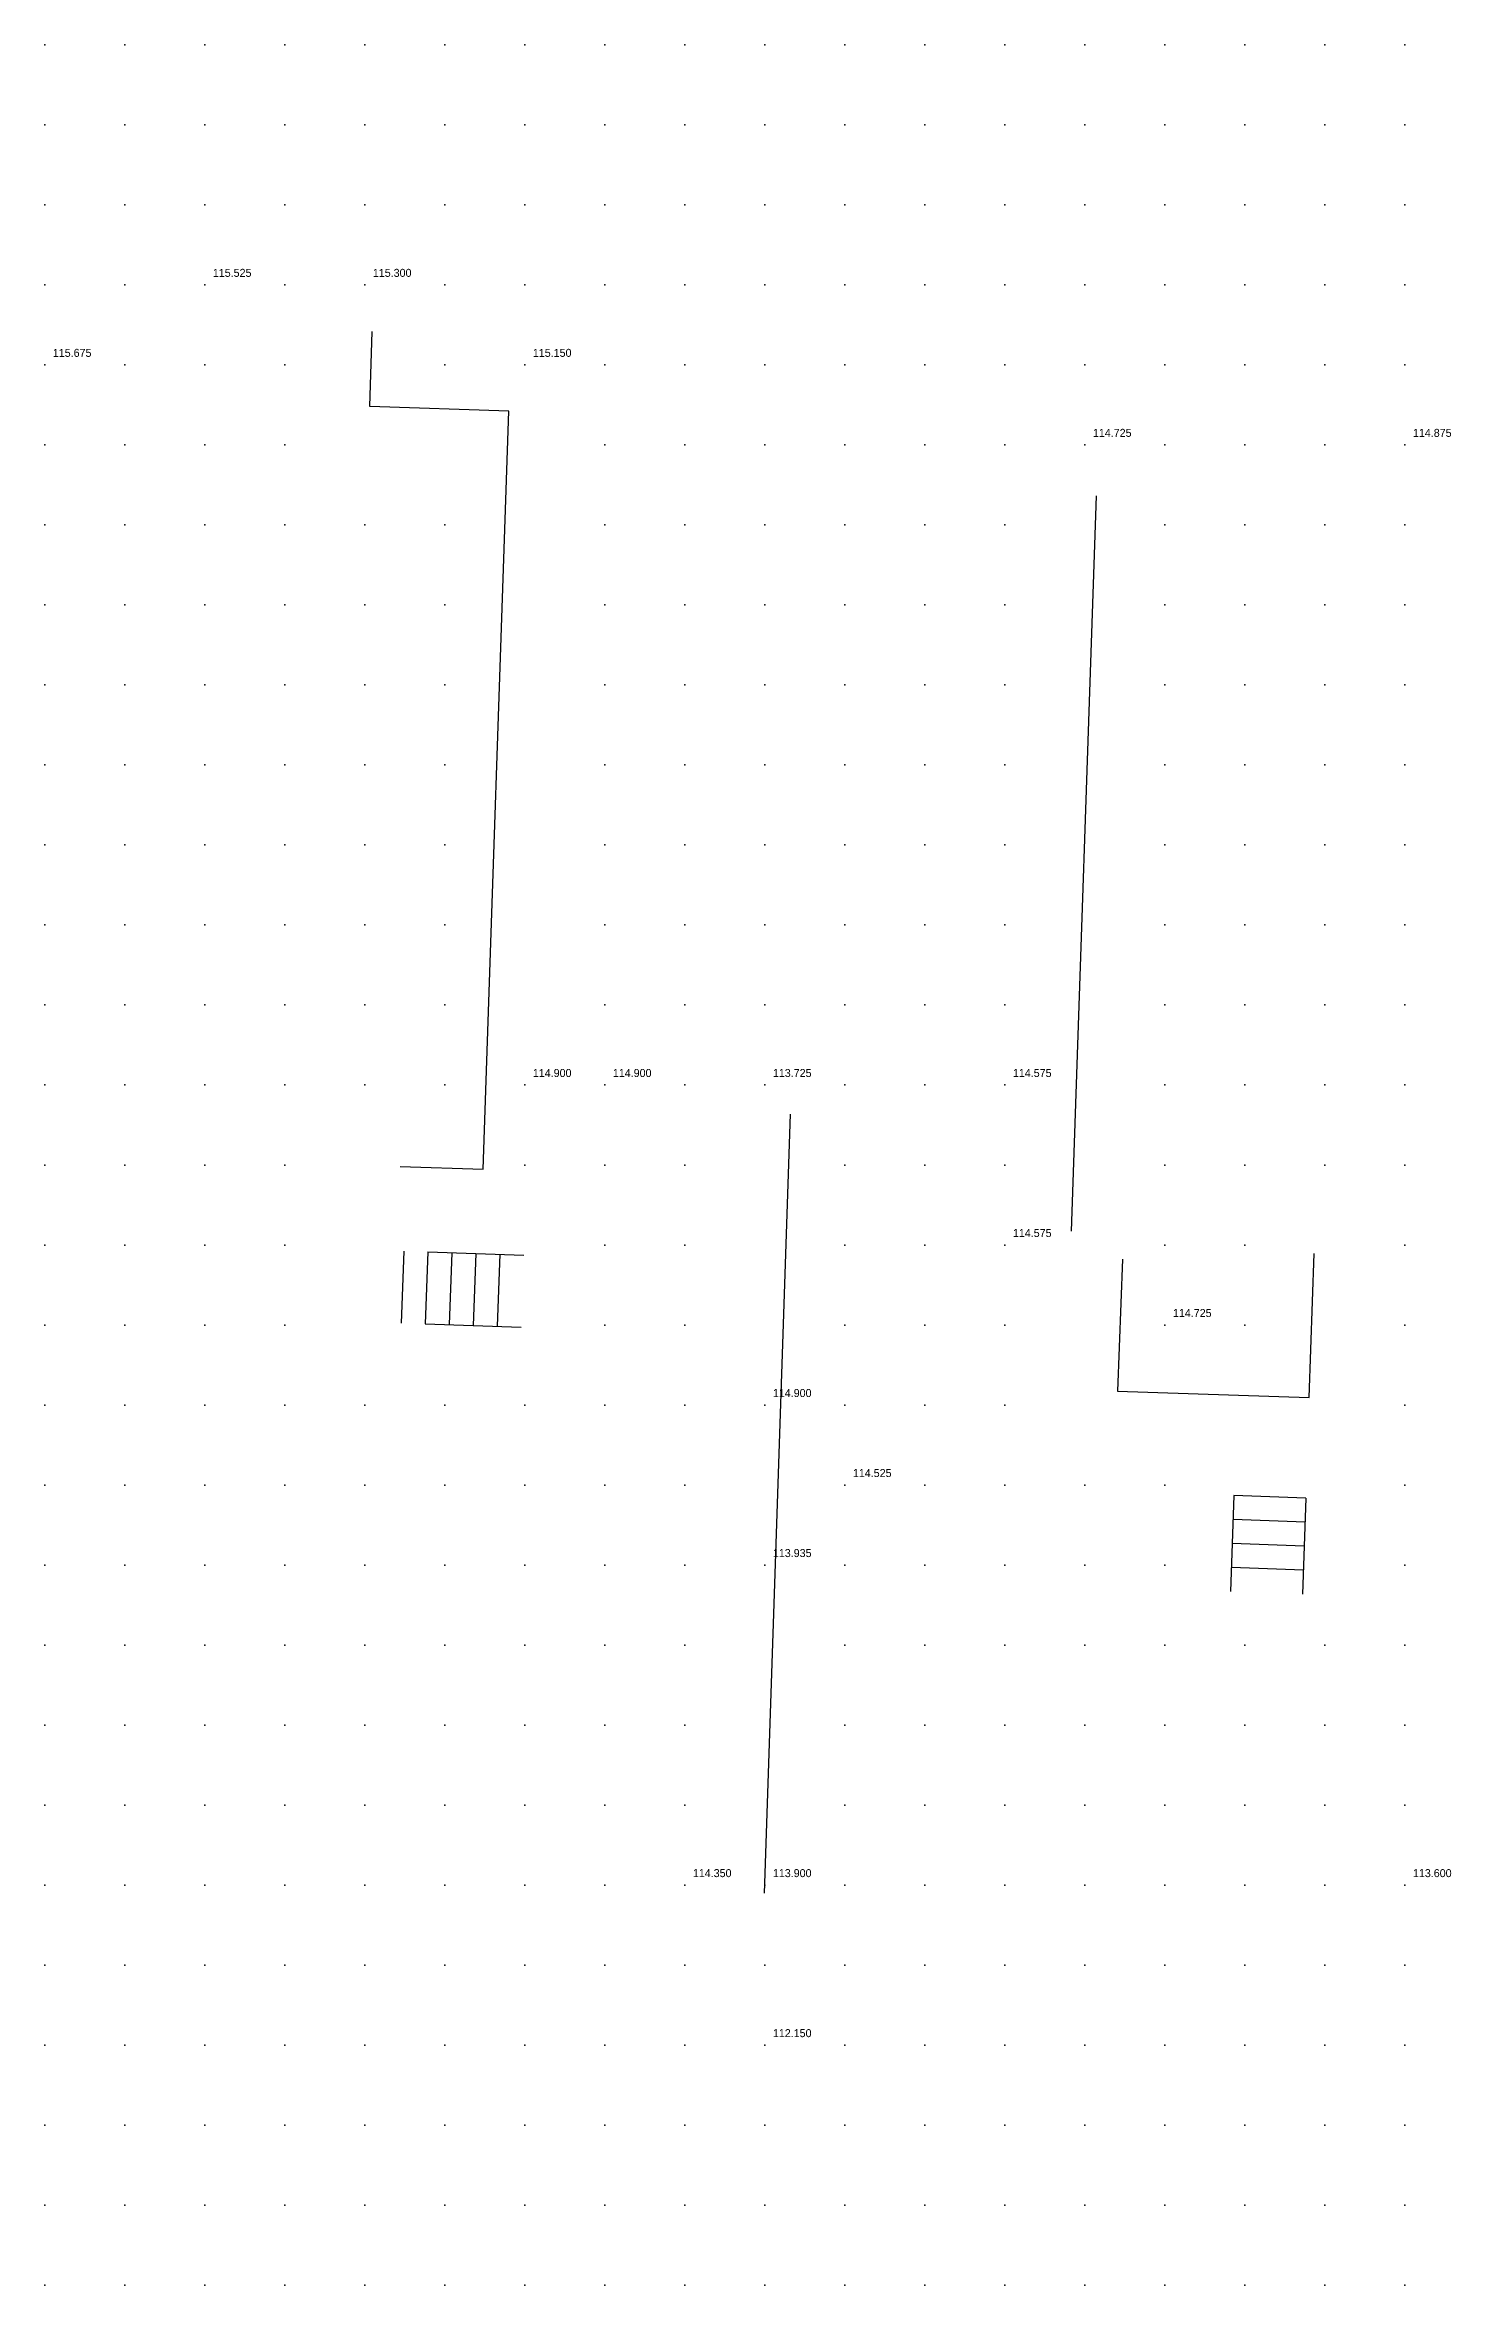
# Model space of a CAD drawing. Header units: metres. Extents: x 287878 to 288137, y 62805 to 63074.
# Drawn here: x 288026 to 288043.58, y 62805 to 62833 of the extents above; entities that cross this region are included whole.
import ezdxf

# ---------------------------------------------------------------- set-up
doc = ezdxf.new("R2010")
doc.units = ezdxf.units.M
for name, color, linetype in [('BARRIERS', 1, 'Continuous'), ('SURVEY_INTERP', 8, 'Continuous'), ('SURVEY_REAL', 3, 'Continuous')]:
    doc.layers.add(name, color=color, linetype=linetype)

msp = doc.modelspace()

# ---------------------------------------------------------------- linework, layer by layer
at = {"layer": 'BARRIERS'}
for p, q in [((288030.061, 62828.479), (288030.093, 62829.416)), ((288031.798, 62828.42), (288030.061, 62828.479)), ((288031.481, 62818.948), (288031.798, 62828.42)), ((288038.831, 62818.173), (288039.144, 62827.365)), ((288035.317, 62819.634), (288034.993, 62809.898)), ((288030.443, 62818.983), (288031.481, 62818.948)), ((288030.486, 62817.924), (288030.456, 62817.025)), ((288030.786, 62817.914), (288030.756, 62817.015)), ((288030.786, 62817.914, 0.006), (288031.986, 62817.874, 0.006)), ((288031.086, 62817.904), (288031.056, 62817.005)), ((288031.386, 62817.894), (288031.356, 62816.995)), ((288031.686, 62817.884), (288031.656, 62816.984)), ((288039.47, 62817.824), (288039.406, 62816.175)), ((288041.805, 62816.093), (288041.866, 62817.892)), ((288030.756, 62817.015, 0.006), (288031.956, 62816.974, 0.006)), ((288039.406, 62816.175), (288041.805, 62816.093)), ((288040.862, 62814.868), (288040.821, 62813.668)), ((288041.762, 62814.837), (288040.862, 62814.868)), ((288041.762, 62814.837), (288041.721, 62813.638)), ((288041.752, 62814.537), (288040.852, 62814.568)), ((288041.741, 62814.237), (288040.842, 62814.268)), ((288041.731, 62813.938), (288040.832, 62813.968))]:
    msp.add_line(p, q, dxfattribs=at)
at = {"layer": 'SURVEY_INTERP'}
for p in [(288026, 62833, 115.687), (288027, 62833, 115.648), (288028, 62833, 115.605), (288029, 62833, 115.563), (288030, 62833, 115.524), (288031, 62833, 115.491), (288032, 62833, 115.462), (288033, 62833, 115.433), (288034, 62833, 115.401), (288035, 62833, 115.364), (288036, 62833, 115.322), (288037, 62833, 115.275), (288038, 62833, 115.227), (288039, 62833, 115.176), (288040, 62833, 115.125), (288041, 62833, 115.071), (288042, 62833, 115.014), (288043, 62833, 114.956), (288026, 62832, 115.647), (288027, 62832, 115.602), (288028, 62832, 115.554), (288029, 62832, 115.504), (288030, 62832, 115.459), (288031, 62832, 115.429), (288032, 62832, 115.405), (288033, 62832, 115.381), (288034, 62832, 115.354), (288035, 62832, 115.318), (288036, 62832, 115.273), (288037, 62832, 115.222), (288038, 62832, 115.169), (288039, 62832, 115.117), (288040, 62832, 115.067), (288041, 62832, 115.016), (288042, 62832, 114.962), (288043, 62832, 114.905), (288026, 62831, 115.636), (288027, 62831, 115.571), (288028, 62831, 115.522), (288029, 62831, 115.455), (288030, 62831, 115.377), (288031, 62831, 115.363), (288032, 62831, 115.34), (288033, 62831, 115.324), (288034, 62831, 115.306), (288035, 62831, 115.272), (288036, 62831, 115.223), (288037, 62831, 115.163), (288038, 62831, 115.101), (288039, 62831, 115.048), (288040, 62831, 115.003), (288041, 62831, 114.956), (288042, 62831, 114.901), (288043, 62831, 114.839), (288026, 62830, 115.627), (288027, 62830, 115.561), (288029, 62830, 115.431), (288031, 62830, 115.309), (288032, 62830, 115.247), (288033, 62830, 115.258), (288034, 62830, 115.262), (288035, 62830, 115.229), (288036, 62830, 115.172), (288037, 62830, 115.096), (288038, 62830, 115.016), (288039, 62830, 114.957), (288040, 62830, 114.93), (288041, 62830, 114.898), (288042, 62830, 114.846), (288043, 62830, 114.774), (288027, 62829, 115.585), (288028, 62829, 115.509), (288029, 62829, 115.431), (288031, 62829, 115.263), (288033, 62829, 115.211), (288034, 62829, 115.229), (288035, 62829, 115.192), (288036, 62829, 115.124), (288037, 62829, 115.028), (288038, 62829, 114.906), (288039, 62829, 114.827), (288040, 62829, 114.849), (288041, 62829, 114.852), (288042, 62829, 114.818), (288043, 62829, 114.774), (288026, 62828, 115.602), (288027, 62828, 115.555), (288028, 62828, 115.49), (288029, 62828, 115.426), (288033, 62828, 115.22), (288034, 62828, 115.207), (288035, 62828, 115.159), (288036, 62828, 115.086), (288037, 62828, 114.981), (288038, 62828, 114.832), (288040, 62828, 114.797), (288041, 62828, 114.825), (288042, 62828, 114.819), (288026, 62827, 115.545), (288027, 62827, 115.513), (288028, 62827, 115.465), (288029, 62827, 115.411), (288030, 62827, 115.355), (288031, 62827, 115.299), (288033, 62827, 115.221), (288034, 62827, 115.182), (288035, 62827, 115.128), (288036, 62827, 115.059), (288037, 62827, 114.971), (288038, 62827, 114.869), (288040, 62827, 114.816), (288041, 62827, 114.812), (288042, 62827, 114.787), (288043, 62827, 114.754), (288026, 62826, 115.556), (288027, 62826, 115.497), (288028, 62826, 115.442), (288029, 62826, 115.389), (288030, 62826, 115.337), (288031, 62826, 115.287), (288033, 62826, 115.197), (288034, 62826, 115.149), (288035, 62826, 115.095), (288036, 62826, 115.034), (288037, 62826, 114.968), (288038, 62826, 114.904), (288040, 62826, 114.83), (288041, 62826, 114.798), (288042, 62826, 114.755), (288043, 62826, 114.693), (288026, 62825, 115.586), (288027, 62825, 115.489), (288028, 62825, 115.42), (288029, 62825, 115.362), (288030, 62825, 115.308), (288031, 62825, 115.257), (288033, 62825, 115.159), (288034, 62825, 115.108), (288035, 62825, 115.056), (288036, 62825, 115.001), (288037, 62825, 114.947), (288038, 62825, 114.898), (288040, 62825, 114.819), (288041, 62825, 114.779), (288042, 62825, 114.734), (288043, 62825, 114.679), (288026, 62824, 115.539), (288027, 62824, 115.459), (288028, 62824, 115.388), (288029, 62824, 115.327), (288030, 62824, 115.27), (288031, 62824, 115.215), (288033, 62824, 115.111), (288034, 62824, 115.061), (288035, 62824, 115.01), (288036, 62824, 114.958), (288037, 62824, 114.908), (288038, 62824, 114.864), (288040, 62824, 114.79), (288041, 62824, 114.752), (288042, 62824, 114.709), (288043, 62824, 114.662), (288026, 62823, 115.461), (288027, 62823, 115.403), (288028, 62823, 115.343), (288029, 62823, 115.285), (288030, 62823, 115.225), (288031, 62823, 115.165), (288033, 62823, 115.055), (288034, 62823, 115.008), (288035, 62823, 114.958), (288036, 62823, 114.905), (288037, 62823, 114.853), (288038, 62823, 114.811), (288040, 62823, 114.749), (288041, 62823, 114.715), (288042, 62823, 114.676), (288043, 62823, 114.632), (288026, 62822, 115.363), (288027, 62822, 115.338), (288028, 62822, 115.294), (288029, 62822, 115.238), (288030, 62822, 115.176), (288031, 62822, 115.108), (288033, 62822, 114.993), (288034, 62822, 114.954), (288035, 62822, 114.906), (288036, 62822, 114.845), (288037, 62822, 114.782), (288038, 62822, 114.739), (288040, 62822, 114.702), (288041, 62822, 114.674), (288042, 62822, 114.635), (288043, 62822, 114.59), (288026, 62821, 115.308), (288027, 62821, 115.293), (288028, 62821, 115.251), (288029, 62821, 115.195), (288030, 62821, 115.129), (288031, 62821, 115.053), (288033, 62821, 114.929), (288034, 62821, 114.911), (288035, 62821, 114.862), (288036, 62821, 114.786), (288037, 62821, 114.699), (288038, 62821, 114.644), (288040, 62821, 114.657), (288041, 62821, 114.632), (288042, 62821, 114.59), (288043, 62821, 114.539), (288026, 62820, 115.344), (288027, 62820, 115.28), (288028, 62820, 115.221), (288029, 62820, 115.159), (288030, 62820, 115.09), (288031, 62820, 115.012), (288034, 62820, 114.89), (288036, 62820, 114.74), (288037, 62820, 114.643), (288040, 62820, 114.625), (288041, 62820, 114.596), (288042, 62820, 114.544), (288043, 62820, 114.479), (288026, 62819, 115.409), (288027, 62819, 115.276), (288028, 62819, 115.195), (288029, 62819, 115.126), (288032, 62819, 114.929), (288033, 62819, 114.897), (288034, 62819, 114.86), (288036, 62819, 114.708), (288037, 62819, 114.638), (288038, 62819, 114.605), (288040, 62819, 114.612), (288041, 62819, 114.573), (288042, 62819, 114.501), (288043, 62819, 114.412), (288026, 62818, 115.338), (288027, 62818, 115.239), (288028, 62818, 115.16), (288029, 62818, 115.091), (288033, 62818, 114.862), (288034, 62818, 114.807), (288036, 62818, 114.676), (288037, 62818, 114.616), (288040, 62818, 114.642), (288041, 62818, 114.582), (288043, 62818, 114.339), (288026, 62817, 115.25), (288027, 62817, 115.18), (288028, 62817, 115.114), (288029, 62817, 115.05), (288033, 62817, 114.809), (288034, 62817, 114.747), (288036, 62817, 114.638), (288037, 62817, 114.61), (288038, 62817, 114.598), (288041, 62817, 114.602), (288043, 62817, 114.272), (288026, 62816, 115.156), (288027, 62816, 115.112), (288028, 62816, 115.059), (288029, 62816, 115.001), (288030, 62816, 114.94), (288031, 62816, 114.878), (288032, 62816, 114.816), (288033, 62816, 114.752), (288034, 62816, 114.683), (288036, 62816, 114.571), (288037, 62816, 114.576), (288038, 62816, 114.579), (288043, 62816, 114.206), (288026, 62815, 115.06), (288027, 62815, 115.04), (288028, 62815, 114.999), (288029, 62815, 114.946), (288030, 62815, 114.887), (288031, 62815, 114.824), (288032, 62815, 114.759), (288033, 62815, 114.694), (288034, 62815, 114.628), (288037, 62815, 114.539), (288038, 62815, 114.532), (288039, 62815, 114.511), (288040, 62815, 114.473), (288043, 62815, 114.122), (288026, 62814, 114.981), (288027, 62814, 114.968), (288028, 62814, 114.935), (288029, 62814, 114.886), (288030, 62814, 114.827), (288031, 62814, 114.76), (288032, 62814, 114.693), (288033, 62814, 114.63), (288034, 62814, 114.577), (288036, 62814, 114.524), (288037, 62814, 114.506), (288038, 62814, 114.472), (288039, 62814, 114.426), (288040, 62814, 114.362), (288043, 62814, 114.014), (288026, 62813, 114.895), (288027, 62813, 114.893), (288028, 62813, 114.868), (288029, 62813, 114.822), (288030, 62813, 114.76), (288031, 62813, 114.687), (288032, 62813, 114.611), (288033, 62813, 114.544), (288034, 62813, 114.497), (288036, 62813, 114.455), (288037, 62813, 114.431), (288038, 62813, 114.391), (288039, 62813, 114.334), (288040, 62813, 114.255), (288041, 62813, 114.152), (288042, 62813, 114.033), (288043, 62813, 113.898), (288026, 62812, 114.798), (288027, 62812, 114.817), (288028, 62812, 114.802), (288029, 62812, 114.757), (288030, 62812, 114.689), (288031, 62812, 114.603), (288032, 62812, 114.511), (288033, 62812, 114.43), (288034, 62812, 114.377), (288036, 62812, 114.331), (288037, 62812, 114.317), (288038, 62812, 114.287), (288039, 62812, 114.231), (288040, 62812, 114.142), (288041, 62812, 114.023), (288042, 62812, 113.896), (288043, 62812, 113.789), (288026, 62811, 114.709), (288027, 62811, 114.748), (288028, 62811, 114.74), (288029, 62811, 114.695), (288030, 62811, 114.617), (288031, 62811, 114.515), (288032, 62811, 114.402), (288033, 62811, 114.319), (288034, 62811, 114.286), (288036, 62811, 114.162), (288037, 62811, 114.167), (288038, 62811, 114.167), (288039, 62811, 114.123), (288040, 62811, 114.027), (288041, 62811, 113.882), (288042, 62811, 113.725), (288043, 62811, 113.635), (288026, 62810, 114.641), (288027, 62810, 114.691), (288028, 62810, 114.688), (288029, 62810, 114.64), (288030, 62810, 114.552), (288031, 62810, 114.43), (288032, 62810, 114.298), (288033, 62810, 114.245), (288036, 62810, 113.887), (288037, 62810, 113.962), (288038, 62810, 114.032), (288039, 62810, 114.019), (288040, 62810, 113.921), (288041, 62810, 113.753), (288042, 62810, 113.593), (288026, 62809, 114.596), (288027, 62809, 114.652), (288028, 62809, 114.649), (288029, 62809, 114.597), (288030, 62809, 114.5), (288031, 62809, 114.358), (288032, 62809, 114.182), (288033, 62809, 114.016), (288034, 62809, 113.79), (288035, 62809, 113.171), (288036, 62809, 113.32), (288037, 62809, 113.699), (288038, 62809, 113.899), (288039, 62809, 113.932), (288040, 62809, 113.837), (288041, 62809, 113.643), (288042, 62809, 113.403), (288043, 62809, 113.113), (288026, 62808, 114.584), (288027, 62808, 114.633), (288028, 62808, 114.626), (288029, 62808, 114.57), (288030, 62808, 114.467), (288031, 62808, 114.31), (288032, 62808, 114.082), (288033, 62808, 113.718), (288034, 62808, 112.956), (288036, 62808, 112.826), (288037, 62808, 113.513), (288038, 62808, 113.813), (288039, 62808, 113.878), (288040, 62808, 113.789), (288041, 62808, 113.565), (288042, 62808, 113.156), (288043, 62808, 112.281), (288026, 62807, 114.602), (288027, 62807, 114.634), (288028, 62807, 114.619), (288029, 62807, 114.561), (288030, 62807, 114.458), (288031, 62807, 114.303), (288032, 62807, 114.073), (288033, 62807, 113.712), (288034, 62807, 113.163), (288035, 62807, 112.774), (288036, 62807, 113.099), (288037, 62807, 113.567), (288038, 62807, 113.815), (288039, 62807, 113.872), (288040, 62807, 113.79), (288041, 62807, 113.576), (288042, 62807, 113.189), (288043, 62807, 112.56), (288026, 62806, 114.638), (288027, 62806, 114.65), (288028, 62806, 114.627), (288029, 62806, 114.569), (288030, 62806, 114.474), (288031, 62806, 114.338), (288032, 62806, 114.149), (288033, 62806, 113.897), (288034, 62806, 113.616), (288035, 62806, 113.459), (288036, 62806, 113.556), (288037, 62806, 113.754), (288038, 62806, 113.886), (288039, 62806, 113.911), (288040, 62806, 113.838), (288041, 62806, 113.672), (288042, 62806, 113.414), (288043, 62806, 113.105), (288026, 62805, 114.682), (288027, 62805, 114.677), (288028, 62805, 114.647), (288029, 62805, 114.591), (288030, 62805, 114.508), (288031, 62805, 114.396), (288032, 62805, 114.256), (288033, 62805, 114.094), (288034, 62805, 113.943), (288035, 62805, 113.86), (288036, 62805, 113.874), (288037, 62805, 113.938), (288038, 62805, 113.985), (288039, 62805, 113.98), (288040, 62805, 113.917), (288041, 62805, 113.8), (288042, 62805, 113.644), (288043, 62805, 113.488)]:
    msp.add_point(p, dxfattribs=at)
at = {"layer": 'SURVEY_REAL'}
for p in [(288028, 62830, 115.525), (288030, 62830, 115.3), (288026, 62829, 115.675), (288032, 62829, 115.15), (288039, 62828, 114.725), (288043, 62828, 114.875), (288032, 62820, 114.9), (288033, 62820, 114.9), (288035, 62820, 113.725), (288038, 62820, 114.575), (288038, 62818, 114.575), (288040, 62817, 114.725), (288035, 62816, 114.9), (288036, 62815, 114.525), (288035, 62814, 113.935), (288034, 62810, 114.35), (288035, 62810, 113.9), (288043, 62810, 113.6), (288035, 62808, 112.15)]:
    msp.add_point(p, dxfattribs=at)

# ---------------------------------------------------------------- texts
for s, p in [('115.525', (288028.1, 62830.1, 115.525)), ('115.300', (288030.1, 62830.1, 115.3)), ('115.675', (288026.1, 62829.1, 115.675)), ('115.150', (288032.1, 62829.1, 115.15)), ('114.725', (288039.1, 62828.1, 114.725)), ('114.875', (288043.1, 62828.1, 114.875)), ('114.900', (288032.1, 62820.1, 114.9)), ('114.900', (288033.1, 62820.1, 114.9)), ('113.725', (288035.1, 62820.1, 113.725)), ('114.575', (288038.1, 62820.1, 114.575)), ('114.575', (288038.1, 62818.1, 114.575)), ('114.725', (288040.1, 62817.1, 114.725)), ('114.900', (288035.1, 62816.1, 114.9)), ('114.525', (288036.1, 62815.1, 114.525)), ('113.935', (288035.1, 62814.1, 113.935)), ('114.350', (288034.1, 62810.1, 114.35)), ('113.900', (288035.1, 62810.1, 113.9)), ('113.600', (288043.1, 62810.1, 113.6)), ('112.150', (288035.1, 62808.1, 112.15))]:
    msp.add_text(s, height=0.1, dxfattribs=at).set_placement(p)

doc.saveas('drawing.dxf')
